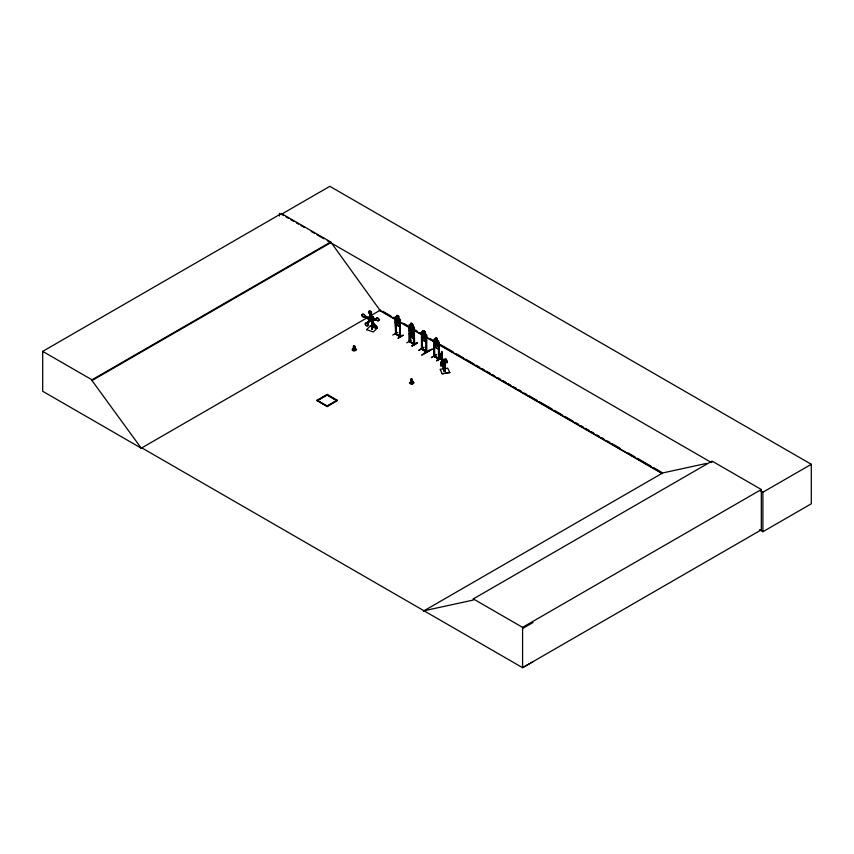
<?xml version="1.0" encoding="UTF-8"?>
<svg xmlns="http://www.w3.org/2000/svg" width="854" height="854" viewBox="0 0 854 854"><rect width="100%" height="100%" fill="white"/><g stroke="black" fill="none" stroke-linecap="round" stroke-linejoin="round"><path stroke-width="1.28" d="M376.166 318.99L376.262 318.702A1.612 1.142 45 0 1 378.076 318.243A1.612 1.142 45 0 1 378.888 320.378A1.612 1.142 45 0 1 376.795 320.101C358.99 320.218 388.282 318.062 370.882 319.247M442.447 360.804L441.582 351.827L442.319 360.815M442.255 354.591L441.902 351.912L441.561 353.887M442.009 360.815L439.458 353.076L441.806 360.847L442.212 359.438L443.792 363.131L447.293 362.587L446.012 359.417L442.511 360.377M442.265 361.722C440.845 354.944 442.788 366.729 443.909 370.978M442.297 360.601L439.703 352.99M446.866 361.242L445.404 361.477L444.987 359.171L446.055 359.011L446.503 360.174M441.806 360.847L441.881 360.046M353.737 350.353C351.57 338.622 359.128 352.691 353.225 350.097L354.068 345.945M411.105 383.467C408.906 371.8 416.506 385.794 410.593 383.222L411.436 379.069M441.796 351.859L442.073 360.687M442.244 354.613L442.308 353.044M439.65 353.044L440.034 356.097M372.654 317.293L373.166 317.539L371.49 317.154L373.444 317.058L373.444 318.457M353.108 349.361L354.164 345.838L352.99 349.734M440.728 362.736L441.208 365.896L441.785 360.591L440.888 363.206L441.785 360.591M353.225 350.097L354.485 345.923M410.593 383.222L411.479 379.123M442.415 361.391L443.792 370.903M410.475 382.475L411.457 379.005L410.358 382.859M364.679 315.937L364.754 315.649A1.612 1.142 45 0 0 362.79 314.176A1.612 1.142 45 0 0 362.277 315.969A1.612 1.142 45 0 0 364.412 316.813L369.963 319.951L370.316 318.969L364.775 315.831L370.209 319.076M412.386 383.403L411.564 379.165M443.941 361.157C441.283 357.175 440.749 372.333 441.08 363.174M442.191 361.327L444.326 364.295L443.824 361.114M397.686 320.122L399.266 319.279L398.199 320.901L399.309 323.847L397.857 321.115C397.195 323.805 395.306 321.659 397.505 320.485L396.448 317.656L397.783 320.122M423.915 335.259L425.495 334.416L424.427 336.038L425.452 338.974L424.086 336.262C423.413 338.91 421.438 336.786 423.723 335.622L422.677 332.793L424.022 335.323M436.383 342.465L437.963 341.621L436.896 343.244L438.006 346.19L436.554 343.457L435.679 344.77L435.081 344.418L436.202 342.828L435.145 339.999L436.479 342.465M399.683 326.676L400.355 319.919L398.615 318.286M400.302 325.096L399.725 326.772L395.776 324.488L395.253 317.037L396.993 317.282M439.052 347.482L438.422 349.105L434.472 346.831L434.003 344.557M409.226 328.48L409.813 326.794L413.848 329.025L414.382 331.245M409.279 328.448L409.856 326.879M413.795 334.448L414.436 332.804L413.848 334.416L409.76 332.217L409.279 329.954M418.93 350.428L424.064 347.226L418.972 350.183M431.398 357.634L436.543 354.421M436.533 354.666L431.441 357.378M411.745 340.031L406.771 342.806M409.952 341.312L409.194 341.098L409.781 341.419M409.418 340.981L409.781 341.995L409.899 333.957M400.302 319.908L400.355 336.903L395.231 333.999L395.893 333.508M421.46 349.137L422.025 349.403L421.684 333.209L421.972 349.382M421.951 349.414L421.63 348.4L426.584 351.464M423.221 330.615L424.79 331.523L425.634 334.597L425.634 338.227L424.79 339.294L423.221 338.387L422.378 336.348L422.378 332.718L423.221 332.558C422.655 327.392 424.331 334.373 422.068 331.768L421.481 332.185L421.502 349.169L426.701 351.912L426.093 351.218M434.152 340.404L434.494 356.609C432.295 354.848 441.112 360.9 438.817 358.264M437.259 340.661L437.376 338.654L435.636 337.714L434.846 343.543L435.689 345.582L437.259 346.489L438.102 345.422L438.102 341.792L437.259 340.661L439.052 342.251L439.052 359.246L438.476 358.936L438.54 343.148L439.18 343.308L438.54 343.148M442.03 360.986L440.621 362.758M370.636 320.367L374.116 325.94A1.612 1.142 45 0 0 375.194 328.032A1.612 1.142 45 0 0 376.827 327.285A1.612 1.142 45 0 0 375.184 325.438L371.437 320.004L375.29 325.342A1.612 1.142 45 0 1 376.924 327.178A1.612 1.142 45 0 1 375.29 327.936A1.612 1.142 45 0 1 374.223 325.833L370.529 320.474L371.437 320.004M410.998 323.058L410.144 328.929L411.009 330.957L410.998 334.576L412.61 335.462L411.745 333.306C411.073 335.825 409.151 333.797 411.382 332.644L410.219 329.772L411.724 332.419C412.429 329.751 414.403 331.864 412.087 333.049L413.165 335.857L412.61 331.832L413.464 330.765L413.464 327.135L412.61 326.014C414.585 323.815 408.468 321.969 412.663 324.04L412.717 325.95L414.382 327.616L414.436 344.568L409.194 341.675L409.279 324.744L411.062 325.096M367.754 324.093L370.689 320.165L369.878 319.716L366.676 323.186A1.612 1.142 45 0 0 365.245 324.21A1.612 1.142 45 0 0 367.06 325.876A1.612 1.142 45 0 0 367.861 324.274L367.967 324.168A1.612 1.142 45 0 1 367.167 325.78A1.612 1.142 45 0 1 365.352 324.104A1.612 1.142 45 0 1 366.772 323.079L370.689 320.165L370.06 320.463M364.423 316.813L369.963 319.951M371.17 319.247L370.124 318.969L369.729 313.557L370.028 319.065C372.109 320.645 372.739 311.891 369.408 313.546A1.655 1.164 45 0 1 369.216 311.155A1.655 1.164 45 0 1 371.447 312.906L371.373 312.564M371.074 319.343L370.775 313.834M373.444 317.058L372.888 319.012L373.646 318.264L375.087 318.745C374.426 322.823 365.576 319.866 370.807 317.314L372.248 317.795M370.583 318.062L372.536 317.966L371.981 319.919L372.536 317.966M366.964 323.175L369.878 319.716L370.689 320.165M366.558 329.708L370.487 325.694L377.297 327.968L373.369 331.982L366.558 329.623M371.276 320.293L376.657 319.93M445.382 370.946L444.411 371.095L445.382 370.946L445.382 362.598M444.326 364.295C446.14 362.64 442.191 360.356 444.72 361.573L444.304 359.278L443.237 359.449L443.237 360.847M364.53 316.706L364.316 316.919A1.612 1.142 45 0 1 362.181 316.065A1.612 1.142 45 0 1 362.694 314.283A1.612 1.142 45 0 1 364.647 315.756M395.925 323.602L395.722 334.266L395.306 317.005L399.747 318.937M421.534 332.238L422.1 331.843L425.965 334.074M435.636 337.714L435.636 339.657L433.949 339.38L433.928 356.342L438.999 359.214L438.465 341.226M434.569 339.038L434.238 356.225M412.663 336.209L414.382 336.465L413.848 329.025M411.767 379.155L412.813 383.104M409.162 333.658L409.856 334.587M409.226 333.626L409.771 334.672L413.784 336.892M410.891 335.291L410.144 334.106L410.144 330.477L410.998 329.388L410.998 325.748L411.863 327.936C412.493 325.363 414.542 327.53 412.236 328.598L413.368 331.533L411.884 328.822C411.126 331.416 409.247 329.42 411.521 328.192L410.443 325.374L412.61 326.666L412.61 330.295L413.464 332.313L412.663 338.152L410.891 337.234L410.891 335.291L409.771 334.672M410.891 337.234L410.998 335.227M409.429 325.801L409.899 326.057M414.083 328.374L413.848 344.269L414.083 328.374L414.606 344.461L409.418 341.557L409.344 324.798M414.553 328.641L413.912 328.48M414.03 343.735C402.245 338.173 417.926 344.792 413.934 343.746M412.044 345.721L417.051 342.689L412.012 346.03L417.328 343.159L417.04 342.678M412.066 346.009L417.104 343.009M141.892 447.891L141.337 448.222L42.7 391.271L42.7 351.368L281.436 213.532L330.722 241.981L380.009 310.344L396.128 319.652M281.436 213.532L281.436 214.269L329.847 186.321L811.3 464.288L811.3 503.785L762.889 531.732L759.43 529.726M42.7 351.368L91.986 379.816L330.722 241.981M533.024 661.722L522.573 667.679L141.828 447.859L141.262 448.179L91.986 380.553L330.722 242.717M141.262 448.179L380.564 310.023M395.744 318.435L395.274 318.168L395.712 334.234M396.993 315.468L398.679 316.311L398.679 318.254M395.253 322.246L395.776 324.488M400.227 336.85L400.014 320.698L400.537 336.796L395.402 333.839M400.483 320.965L399.843 320.805M356.556 349.681L354.367 348.411C359.513 349.179 353.257 352.851 352.008 349.724L354.196 348.357M397.879 332.409L392.744 335.035M400.014 325.972L400.12 336.497M403.077 335.366L397.879 338.333L403.035 335.067L403.291 335.537M421.481 337.394L421.993 339.625L425.954 341.91L426.584 340.276M426.584 335.056L426.509 352.04L426.584 335.056L424.897 333.402L424.897 331.459L423.157 330.519M421.502 349.115L426.53 352.008L426.242 335.846M426.701 336.113L426.061 335.942M316.898 400.345L327.167 394.42L337.426 400.345L327.167 406.6L316.898 400.345L327.167 406.269L337.426 400.345M421.993 339.625L425.965 341.792M316.898 400.675L327.167 394.751L336.85 400.675L327.167 395.082L317.474 400.675L327.167 405.938L336.85 400.345M434.537 338.963L438.433 341.28M437.376 338.654L435.689 337.81M421.534 348.581L422.025 348.838M426.007 351.304L422.196 348.891M426.242 341.109L426.061 351.805L426.007 351.133M429.231 350.183C404.508 365.747 449.919 338.728 424.385 353.599M429.274 350.225L424.139 353.193M424.107 353.471L429.306 350.514M434.099 355.606L434.419 356.609M438.486 358.338L438.817 358.84M439.244 358.541L434.494 356.193L438.657 358.402M440.717 358.018L436.575 360.676L440.963 358.456M440.749 358.306L436.607 360.612M436.853 360.804L440.942 358.413M411.735 384.161L413.923 382.848L411.735 381.535C416.869 382.304 410.689 385.901 409.376 382.848L411.564 381.482M423.456 611.101L662.757 472.935L706.845 463.348M424.011 610.77L473.297 600.052L473.297 598.91L712.033 461.075L761.32 489.523L761.32 529.843L522.573 667.679L522.573 627.359L761.32 489.523M712.033 462.217L711.478 462.548L327.285 240.732M760.604 490.911L762.889 492.235L811.3 464.288M522.573 628.512L533.024 622.555M370.529 320.474L371.33 320.101M353.535 349.062L354.164 348.934M414.115 343.596L414.371 344.578M399.96 335.889L400.302 336.871M421.684 349.008L421.684 333.209M438.657 358.808L438.71 343.041M371.607 319.204L372.472 319.492L372.472 329.036L371.789 329.142L371.607 320.389M372.472 319.492L371.789 319.599L371.789 329.142M371.607 328.747L372.472 329.036M441.71 354.453L442.084 360.014M443.237 359.449L443.653 360.345L444.72 360.174M444.987 359.171L445.404 360.068L446.631 360.164M446.439 360.345L446.471 361.306L446.546 359.844M442.052 361.68L444.528 364.263M443.792 362.715L447.293 362.171M442.158 373.774L449.748 372.515L442.158 373.774L440.12 369.387L447.72 368.138L449.748 372.6M370.668 313.93L370.935 313.813A1.612 1.142 45 0 0 371.159 311.87A1.612 1.142 45 0 0 369.024 311.304A1.612 1.142 45 0 0 369.547 313.439M395.541 333.882L395.455 318.062M374.02 318.798L370.807 317.314M368.992 319.129L373.273 320.549M370.487 325.78L377.297 328.053M354.826 348.998L355.563 349.606M412.706 382.368L411.735 378.952L412.93 382.731M409.803 324.456L413.752 326.644M410.998 330.946L412.61 331.843M413.806 334.33L409.856 332.142L409.344 329.975M410.998 337.17L412.61 338.056M281.436 214.269L283.731 215.592M286.026 216.916L288.321 218.24M290.606 219.563L294.043 221.549M296.338 222.873L298.633 224.196M300.928 225.52L304.366 227.506M311.24 231.477L314.678 233.462M316.973 234.786L323.847 238.746M398.679 316.311L396.939 315.372L396.993 317.41L396.149 317.581L396.149 321.2L396.993 323.25L398.562 324.157L399.405 323.079L398.615 316.343M382.87 311.347L390.929 316.001M393.235 317.336L395.541 318.659M403.6 323.314L407.059 325.31M415.119 329.964L417.425 331.299M419.73 332.633L422.025 333.957M430.096 338.611L432.391 339.945M440.461 344.6L453.132 351.912M456.58 353.908L463.498 357.901M465.793 359.224L473.863 363.879M476.158 365.213L479.617 367.209M481.923 368.533L484.229 369.867M486.534 371.202L489.982 373.187M492.288 374.522L494.594 375.856M498.042 377.842L500.348 379.176M502.654 380.51L506.112 382.507M508.418 383.83L510.713 385.165M513.019 386.488L516.478 388.485M518.784 389.819L521.079 391.143M524.537 393.139L526.843 394.473M529.149 395.797L537.209 400.451M539.514 401.786L552.186 409.098M554.481 410.432L562.551 415.087M564.846 416.41L572.917 421.075M575.212 422.399L578.67 424.395M580.976 425.73L583.282 427.053M585.588 428.388L589.036 430.384M591.342 431.708L593.647 433.042M597.095 435.038L599.401 436.362M601.707 437.696L604.013 439.02M607.472 441.016L609.767 442.351M612.072 443.674L620.132 448.339M628.202 452.994L635.109 456.975M637.415 458.31L651.239 466.284M653.534 467.618L661.604 472.273M399.587 321.648L409.952 327.637M413.411 329.623L422.623 334.949M426.071 336.946L434.142 341.6M438.742 344.258L662.192 473.265M379.251 310.237L395.434 319.577M400.056 322.246L409.301 327.584M413.923 330.252L420.851 334.256M427.79 338.259L434.718 342.262M438.187 344.269L662.362 473.692M395.872 324.413L399.747 326.644M434.569 346.756L438.433 348.987M399.96 336.06C388.154 329.986 405.469 338.355 399.864 336.07M473.297 598.91L522.573 627.359M442.084 360.431L443.664 361.808L443.653 360.345M376.561 320.036L376.689 320.207A1.612 1.142 45 0 0 378.781 320.474A1.612 1.142 45 0 0 377.98 318.339A1.612 1.142 45 0 0 376.166 318.809M441.699 351.944L442.02 352.691M441.828 359.982L442.148 360.591M447.293 362.587L446.012 359.417M444.304 360.676L444.72 361.573M442.938 361.295L443.792 363.131M442.287 361.712L442.639 362.203L442.489 359.95M370.988 319.15L371.373 320.197M354.453 345.87L355.339 349.243M355.445 349.991L354.463 345.987L355.018 350.279M442.276 360.399L442.393 361.573M411.66 379.176L411.756 383.531M354.293 346.051L354.389 350.418M762.889 492.235L762.889 531.732M445.404 360.068L445.404 361.477M445.03 362.95L445.03 371.309M444.411 362.747L444.411 371.095M434.611 345.945L434.665 356.502M409.728 326.164L409.781 341.995M397.046 315.436L397.046 317.378M372.291 319.097L372.291 328.641M327.167 394.42L327.167 395.082M327.167 405.938L327.167 406.6M279.504 213.383L279.504 215.998M91.986 379.816L91.986 380.553M370.508 318.382A1.409 0.993 45 0 1 372.013 319.876A1.409 0.993 45 0 1 370.764 320.73M370.156 320.367A1.409 0.993 45 0 1 370.209 318.393M444.774 361.199L445.382 361.402L444.774 361.199M412.322 324.232L411.286 323.666L412.322 324.883L412.322 324.232M412.61 330.274L410.998 329.388L412.61 330.295M412.322 336.924L411.286 336.359L412.322 337.576L412.322 336.924M398.284 316.535L397.27 315.959L398.284 317.186L398.284 316.535M424.513 331.683L423.499 331.096L424.513 332.323L424.513 331.683M436.981 338.878L435.967 338.301L436.981 339.529L436.981 338.878M398.562 318.969L396.993 318.062L396.993 321.691L398.562 322.598L398.562 318.969M424.79 334.106L423.221 333.199L423.221 336.828L424.79 337.736L424.79 334.106M437.259 341.312L435.689 340.404L435.689 344.034L437.259 344.941L437.259 341.312M369.355 319.716A1.409 0.993 45 0 0 371.383 320.965A1.409 0.993 45 0 0 370.892 318.862A1.409 0.993 45 0 0 369.355 319.716"/></g></svg>
